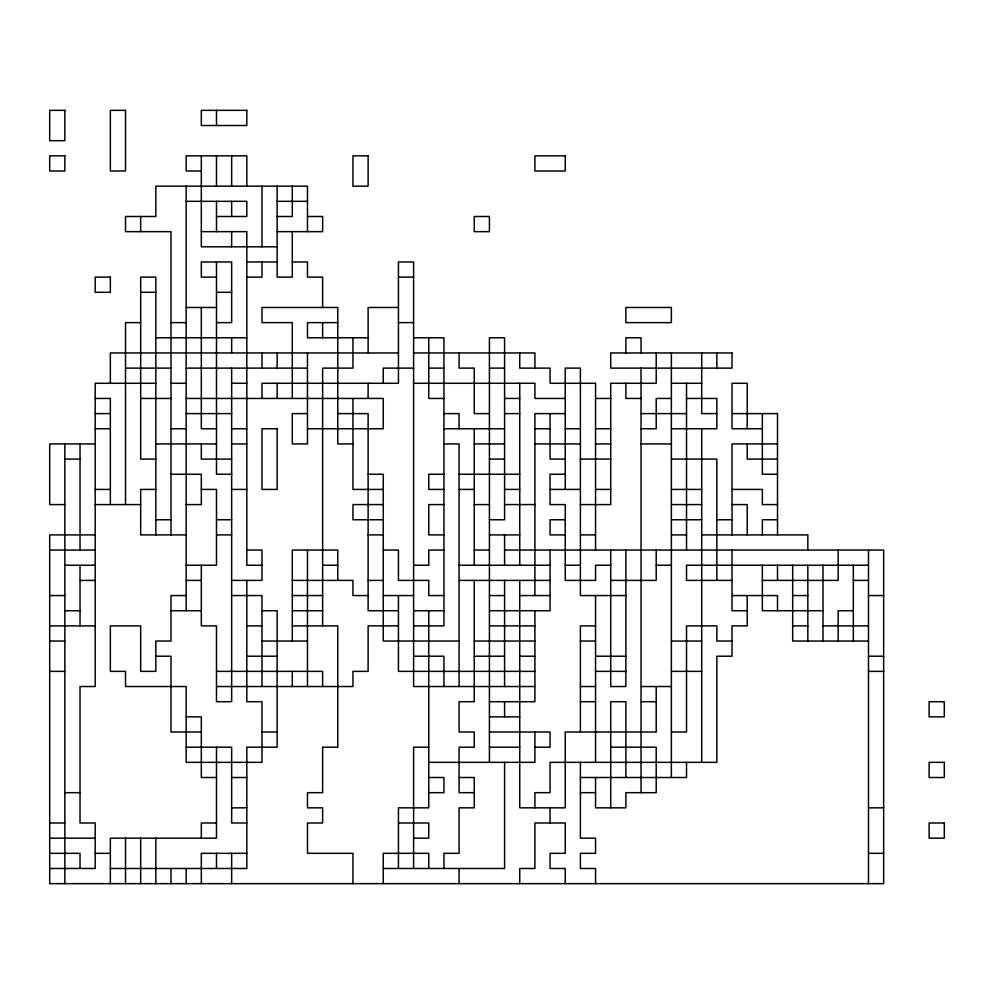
<?xml version="1.0" encoding="UTF-8"?>
<svg xmlns="http://www.w3.org/2000/svg" width="994" height="994" viewBox="0 0 994 994"><rect width="100%" height="100%" fill="white"/><g stroke="black" fill="none" stroke-linecap="round" stroke-linejoin="round"><path stroke-width="1.49" d="M201.322 171.005L186.164 171.005L186.164 155.834L246.81 155.834L246.81 186.164M186.164 201.322L246.81 201.322L246.81 216.493L216.493 216.493M277.14 201.322L307.469 201.322M277.14 216.493L292.298 216.493L292.298 186.164M307.469 216.493L322.628 216.493L322.628 231.652L277.14 231.652M201.322 231.652L246.81 231.652L246.81 565.238L261.981 565.238M277.14 246.81L201.322 246.81L201.322 155.834M246.81 261.981L277.14 261.981M292.298 261.981L307.469 261.981L307.469 277.14L322.628 277.14L322.628 307.469M216.493 277.14L201.322 277.14L201.322 261.981L231.652 261.981L231.652 322.628L216.493 322.628M246.81 277.14L261.981 277.14L261.981 261.981M398.445 277.14L413.603 277.14M140.676 292.298L155.834 292.298M216.493 292.298L231.652 292.298M186.164 307.469L216.493 307.469M398.445 307.469L368.115 307.469L368.115 352.957M140.676 322.628L125.517 322.628L125.517 504.579M171.005 322.628L186.164 322.628M337.786 322.628L307.469 322.628L307.469 337.786L368.115 337.786M398.445 322.628L413.603 322.628M155.834 337.786L246.81 337.786M413.603 337.786L443.933 337.786L443.933 625.885L413.603 625.885M398.445 352.957L110.346 352.957L110.346 383.274M413.603 352.957L534.909 352.957L534.909 368.115M125.517 368.115L171.005 368.115M186.164 368.115L307.469 368.115M413.603 368.115L383.274 368.115L383.274 383.274M428.762 368.115L443.933 368.115M489.421 368.115L504.579 368.115M155.834 383.274L95.188 383.274L95.188 686.531L80.029 686.531L80.029 822.995L95.188 822.995L95.188 868.483L49.7 868.483M171.005 383.274L186.164 383.274M231.652 383.274L246.81 383.274M413.603 383.274L534.909 383.274L534.909 398.445L565.238 398.445M671.372 383.274L701.702 383.274M95.188 398.445L110.346 398.445L110.346 504.579M140.676 398.445L171.005 398.445M186.164 398.445L383.274 398.445L383.274 428.762L307.469 428.762M443.933 398.445L428.762 398.445L428.762 337.786M504.579 398.445L519.75 398.445M595.555 398.445L610.726 398.445M641.043 398.445L625.885 398.445L625.885 383.274M671.372 398.445L656.214 398.445L656.214 428.762L641.043 428.762M686.531 398.445L716.86 398.445L716.86 428.762L671.372 428.762M95.188 413.603L110.346 413.603M186.164 413.603L231.652 413.603M307.469 413.603L292.298 413.603L292.298 443.933L307.469 443.933L307.469 352.957M337.786 413.603L368.115 413.603L368.115 610.726L398.445 610.726M443.933 413.603L459.091 413.603L459.091 428.762M489.421 413.603L474.25 413.603L474.25 368.115L459.091 368.115L459.091 352.957M504.579 413.603L519.75 413.603M565.238 413.603L534.909 413.603L534.909 595.555M641.043 413.603L686.531 413.603M716.86 413.603L701.702 413.603L701.702 352.957M732.019 413.603L777.507 413.603L777.507 534.909M95.188 428.762L110.346 428.762M171.005 428.762L186.164 428.762M216.493 428.762L201.322 428.762L201.322 307.469M231.652 428.762L246.81 428.762M443.933 428.762L504.579 428.762M534.909 428.762L550.067 428.762M565.238 428.762L580.397 428.762M595.555 428.762L610.726 428.762M762.348 428.762L732.019 428.762L732.019 383.274L747.19 383.274L747.19 428.762M95.188 443.933L49.7 443.933L49.7 504.579L64.859 504.579M155.834 443.933L216.493 443.933M231.652 443.933L246.81 443.933M352.957 443.933L337.786 443.933L337.786 307.469L261.981 307.469L261.981 322.628L292.298 322.628L292.298 398.445M443.933 443.933L459.091 443.933L459.091 686.531M474.25 443.933L504.579 443.933M534.909 443.933L580.397 443.933M595.555 443.933L610.726 443.933M641.043 443.933L671.372 443.933M777.507 443.933L732.019 443.933L732.019 534.909M64.859 459.091L80.029 459.091M155.834 459.091L140.676 459.091L140.676 277.14L155.834 277.14L155.834 534.909M231.652 459.091L201.322 459.091L201.322 443.933M489.421 459.091L504.579 459.091M565.238 459.091L550.067 459.091L550.067 413.603M580.397 459.091L610.726 459.091M671.372 459.091L716.86 459.091L716.86 580.397M777.507 459.091L747.19 459.091L747.19 443.933M171.005 474.25L201.322 474.25L201.322 504.579L186.164 504.579M231.652 474.25L216.493 474.25L216.493 261.981M368.115 474.25L383.274 474.25L383.274 641.043L459.091 641.043M443.933 474.25L428.762 474.25L428.762 489.421L443.933 489.421M459.091 474.25L519.75 474.25M565.238 474.25L550.067 474.25L550.067 504.579L565.238 504.579L565.238 580.397L595.555 580.397L595.555 565.238L610.726 565.238M777.507 474.25L762.348 474.25L762.348 413.603M95.188 489.421L110.346 489.421M155.834 489.421L140.676 489.421L140.676 534.909L186.164 534.909M201.322 489.421L216.493 489.421L216.493 565.238L186.164 565.238M231.652 489.421L246.81 489.421M383.274 489.421L352.957 489.421L352.957 398.445M459.091 489.421L474.25 489.421M504.579 489.421L519.75 489.421M550.067 489.421L580.397 489.421M595.555 489.421L610.726 489.421M671.372 489.421L701.702 489.421M732.019 489.421L762.348 489.421L762.348 504.579L777.507 504.579M95.188 504.579L140.676 504.579M383.274 504.579L352.957 504.579L352.957 519.75L383.274 519.75M443.933 504.579L428.762 504.579L428.762 534.909L443.933 534.909M474.25 504.579L489.421 504.579M504.579 504.579L534.909 504.579M580.397 504.579L610.726 504.579L610.726 383.274L656.214 383.274L656.214 352.957M671.372 504.579L701.702 504.579M732.019 504.579L747.19 504.579L747.19 534.909M155.834 519.75L171.005 519.75M216.493 519.75L231.652 519.75M489.421 519.75L504.579 519.75L504.579 337.786L489.421 337.786L489.421 762.348M565.238 519.75L550.067 519.75L550.067 534.909L565.238 534.909M671.372 519.75L701.702 519.75M716.86 519.75L732.019 519.75M777.507 519.75L762.348 519.75L762.348 534.909M95.188 534.909L49.7 534.909L49.7 883.654L883.654 883.654L883.654 550.067L504.579 550.067M216.493 534.909L231.652 534.909M368.115 534.909L383.274 534.909M489.421 534.909L519.75 534.909M580.397 534.909L595.555 534.909M671.372 534.909L686.531 534.909M701.702 534.909L807.836 534.909L807.836 550.067M49.7 550.067L95.188 550.067M246.81 550.067L261.981 550.067L261.981 580.397L231.652 580.397M383.274 550.067L398.445 550.067L398.445 580.397L428.762 580.397L428.762 595.555L443.933 595.555M443.933 550.067L428.762 550.067L428.762 565.238L413.603 565.238M474.25 550.067L489.421 550.067M64.859 565.238L95.188 565.238M322.628 565.238L337.786 565.238M459.091 565.238L550.067 565.238M565.238 565.238L580.397 565.238M656.214 565.238L671.372 565.238M868.483 565.238L686.531 565.238L686.531 580.397L732.019 580.397M80.029 580.397L95.188 580.397M186.164 580.397L201.322 580.397M292.298 580.397L352.957 580.397L352.957 595.555L368.115 595.555M368.115 580.397L383.274 580.397M459.091 580.397L550.067 580.397M610.726 580.397L656.214 580.397L656.214 550.067M762.348 580.397L838.166 580.397L838.166 550.067M853.324 580.397L868.483 580.397M49.7 595.555L64.859 595.555M186.164 595.555L171.005 595.555L171.005 641.043L155.834 641.043L155.834 671.372L140.676 671.372L140.676 625.885L110.346 625.885L110.346 671.372L125.517 671.372L125.517 686.531L186.164 686.531L186.164 762.348L261.981 762.348L261.981 701.702L246.81 701.702L246.81 580.397M231.652 595.555L261.981 595.555L261.981 686.531M292.298 595.555L322.628 595.555M383.274 595.555L413.603 595.555M489.421 595.555L504.579 595.555M519.75 595.555L550.067 595.555M625.885 595.555L580.397 595.555L580.397 368.115L565.238 368.115L565.238 489.421M732.019 595.555L777.507 595.555L777.507 610.726M792.678 595.555L807.836 595.555M868.483 595.555L883.654 595.555M64.859 610.726L80.029 610.726M171.005 610.726L201.322 610.726M261.981 610.726L277.14 610.726L277.14 747.19L246.81 747.19L246.81 868.483L110.346 868.483M292.298 610.726L322.628 610.726M413.603 610.726L443.933 610.726M489.421 610.726L550.067 610.726L550.067 550.067M747.19 610.726L732.019 610.726L732.019 550.067M822.995 610.726L762.348 610.726L762.348 565.238M853.324 610.726L838.166 610.726L838.166 641.043M49.7 625.885L95.188 625.885M246.81 625.885L261.981 625.885M292.298 625.885L337.786 625.885L337.786 747.19L322.628 747.19L322.628 792.678L307.469 792.678L307.469 807.836L322.628 807.836L322.628 822.995L307.469 822.995L307.469 853.324L352.957 853.324L352.957 883.654M398.445 625.885L368.115 625.885L368.115 671.372L352.957 671.372L352.957 686.531L216.493 686.531M489.421 625.885L534.909 625.885M595.555 625.885L580.397 625.885L580.397 732.019M792.678 625.885L807.836 625.885M822.995 625.885L868.483 625.885M49.7 641.043L64.859 641.043M261.981 641.043L307.469 641.043M474.25 641.043L534.909 641.043M580.397 641.043L595.555 641.043M671.372 641.043L701.702 641.043M732.019 641.043L716.86 641.043L716.86 625.885L686.531 625.885L686.531 732.019L671.372 732.019M868.483 641.043L792.678 641.043L792.678 565.238M155.834 656.214L171.005 656.214L171.005 732.019L201.322 732.019M246.81 656.214L277.14 656.214M413.603 656.214L443.933 656.214L443.933 686.531M474.25 656.214L504.579 656.214M519.75 656.214L534.909 656.214M595.555 656.214L625.885 656.214M868.483 656.214L883.654 656.214M49.7 671.372L64.859 671.372M216.493 671.372L322.628 671.372L322.628 686.531M534.909 671.372L398.445 671.372L398.445 595.555M595.555 671.372L625.885 671.372M671.372 671.372L701.702 671.372M868.483 671.372L883.654 671.372M534.909 686.531L413.603 686.531L413.603 261.981L398.445 261.981L398.445 383.274L261.981 383.274L261.981 398.445M580.397 686.531L595.555 686.531M641.043 686.531L671.372 686.531M489.421 701.702L534.909 701.702L534.909 610.726M580.397 701.702L595.555 701.702M641.043 701.702L656.214 701.702M186.164 716.86L201.322 716.86L201.322 777.507L216.493 777.507M489.421 716.86L519.75 716.86M261.981 732.019L277.14 732.019M489.421 732.019L550.067 732.019L550.067 747.19L534.909 747.19M186.164 747.19L231.652 747.19L231.652 822.995L246.81 822.995M428.762 747.19L413.603 747.19L413.603 868.483M489.421 747.19L519.75 747.19M610.726 747.19L656.214 747.19L656.214 792.678L625.885 792.678L625.885 807.836L595.555 807.836L595.555 777.507M428.762 762.348L534.909 762.348L534.909 732.019M231.652 777.507L246.81 777.507M428.762 777.507L443.933 777.507L443.933 792.678L428.762 792.678M459.091 777.507L474.25 777.507L474.25 807.836L459.091 807.836L459.091 853.324L443.933 853.324L443.933 868.483M580.397 777.507L686.531 777.507L686.531 762.348M64.859 792.678L80.029 792.678M474.25 792.678L459.091 792.678L459.091 747.19L474.25 747.19L474.25 732.019L459.091 732.019L459.091 701.702L474.25 701.702L474.25 580.397M580.397 792.678L595.555 792.678M231.652 807.836L246.81 807.836M868.483 807.836L883.654 807.836M49.7 822.995L64.859 822.995M216.493 822.995L201.322 822.995L201.322 838.166M398.445 822.995L428.762 822.995L428.762 838.166L413.603 838.166M49.7 838.166L95.188 838.166M49.7 853.324L80.029 853.324L80.029 868.483M95.188 853.324L110.346 853.324M246.81 853.324L201.322 853.324L201.322 883.654M868.483 853.324L883.654 853.324M383.274 868.483L504.579 868.483L504.579 762.348M868.483 550.067L868.483 883.654M853.324 565.238L853.324 641.043M822.995 565.238L822.995 641.043M807.836 565.238L807.836 641.043M777.507 565.238L777.507 580.397M747.19 595.555L747.19 625.885L732.019 625.885L732.019 656.214L716.86 656.214L716.86 762.348L550.067 762.348L550.067 792.678L534.909 792.678L534.909 807.836M716.86 352.957L716.86 368.115M701.702 428.762L701.702 762.348M686.531 383.274L686.531 550.067M671.372 352.957L671.372 777.507M656.214 686.531L656.214 732.019L565.238 732.019L565.238 807.836L519.75 807.836L519.75 580.397M641.043 352.957L641.043 337.786L625.885 337.786L625.885 352.957M641.043 368.115L641.043 792.678M625.885 550.067L625.885 686.531L610.726 686.531L610.726 550.067M625.885 777.507L625.885 701.702L610.726 701.702L610.726 807.836M595.555 550.067L595.555 383.274L550.067 383.274L550.067 368.115L519.75 368.115L519.75 352.957M595.555 595.555L595.555 762.348M595.555 883.654L595.555 868.483L580.397 868.483L580.397 853.324L595.555 853.324L595.555 838.166L580.397 838.166L580.397 762.348M565.238 883.654L565.238 868.483L550.067 868.483L550.067 853.324L565.238 853.324L565.238 822.995L534.909 822.995L534.909 868.483L519.75 868.483L519.75 883.654M550.067 807.836L550.067 822.995M519.75 383.274L519.75 565.238M504.579 534.909L504.579 565.238M504.579 580.397L504.579 686.531M504.579 701.702L504.579 716.86M474.25 428.762L474.25 565.238M459.091 868.483L459.091 883.654M428.762 610.726L428.762 807.836L398.445 807.836L398.445 868.483M428.762 868.483L428.762 853.324L383.274 853.324L383.274 883.654M368.115 383.274L368.115 398.445M352.957 337.786L352.957 368.115L322.628 368.115L322.628 625.885M337.786 580.397L337.786 550.067L292.298 550.067L292.298 641.043M322.628 322.628L322.628 337.786M307.469 231.652L307.469 186.164L155.834 186.164L155.834 216.493L125.517 216.493L125.517 231.652L171.005 231.652L171.005 534.909M307.469 550.067L307.469 686.531M292.298 231.652L292.298 277.14L277.14 277.14L277.14 186.164M292.298 671.372L292.298 686.531M277.14 352.957L277.14 368.115M277.14 383.274L277.14 398.445M261.981 186.164L261.981 246.81M261.981 352.957L261.981 368.115M231.652 155.834L231.652 186.164M231.652 201.322L231.652 216.493M231.652 231.652L231.652 246.81M231.652 337.786L231.652 352.957M231.652 368.115L231.652 701.702L216.493 701.702L216.493 625.885L201.322 625.885L201.322 565.238M231.652 853.324L231.652 883.654M216.493 110.346L216.493 125.517M216.493 155.834L216.493 186.164M216.493 201.322L216.493 231.652M216.493 747.19L216.493 838.166L110.346 838.166L110.346 883.654M216.493 853.324L216.493 868.483M186.164 186.164L186.164 610.726M186.164 868.483L186.164 883.654M171.005 868.483L171.005 883.654M155.834 838.166L155.834 883.654M140.676 216.493L140.676 231.652M140.676 838.166L140.676 883.654M125.517 838.166L125.517 883.654M80.029 443.933L80.029 550.067M80.029 565.238L80.029 625.885M64.859 443.933L64.859 883.654M64.859 110.346L49.7 110.346L49.7 140.676L64.859 140.676L64.859 110.346M125.517 110.346L110.346 110.346L110.346 171.005L125.517 171.005L125.517 110.346M246.81 110.346L201.322 110.346L201.322 125.517L246.81 125.517L246.81 110.346M64.859 155.834L49.7 155.834L49.7 171.005L64.859 171.005L64.859 155.834M368.115 155.834L352.957 155.834L352.957 186.164L368.115 186.164L368.115 155.834M565.238 155.834L534.909 155.834L534.909 171.005L565.238 171.005L565.238 155.834M489.421 216.493L474.25 216.493L474.25 231.652L489.421 231.652L489.421 216.493M110.346 277.14L95.188 277.14L95.188 292.298L110.346 292.298L110.346 277.14M671.372 307.469L625.885 307.469L625.885 322.628L671.372 322.628L671.372 307.469M732.019 352.957L610.726 352.957L610.726 368.115L732.019 368.115L732.019 352.957M277.14 428.762L261.981 428.762L261.981 489.421L277.14 489.421L277.14 428.762M944.3 701.702L929.141 701.702L929.141 716.86L944.3 716.86L944.3 701.702M944.3 762.348L929.141 762.348L929.141 777.507L944.3 777.507L944.3 762.348M944.3 822.995L929.141 822.995L929.141 838.166L944.3 838.166L944.3 822.995"/></g></svg>
